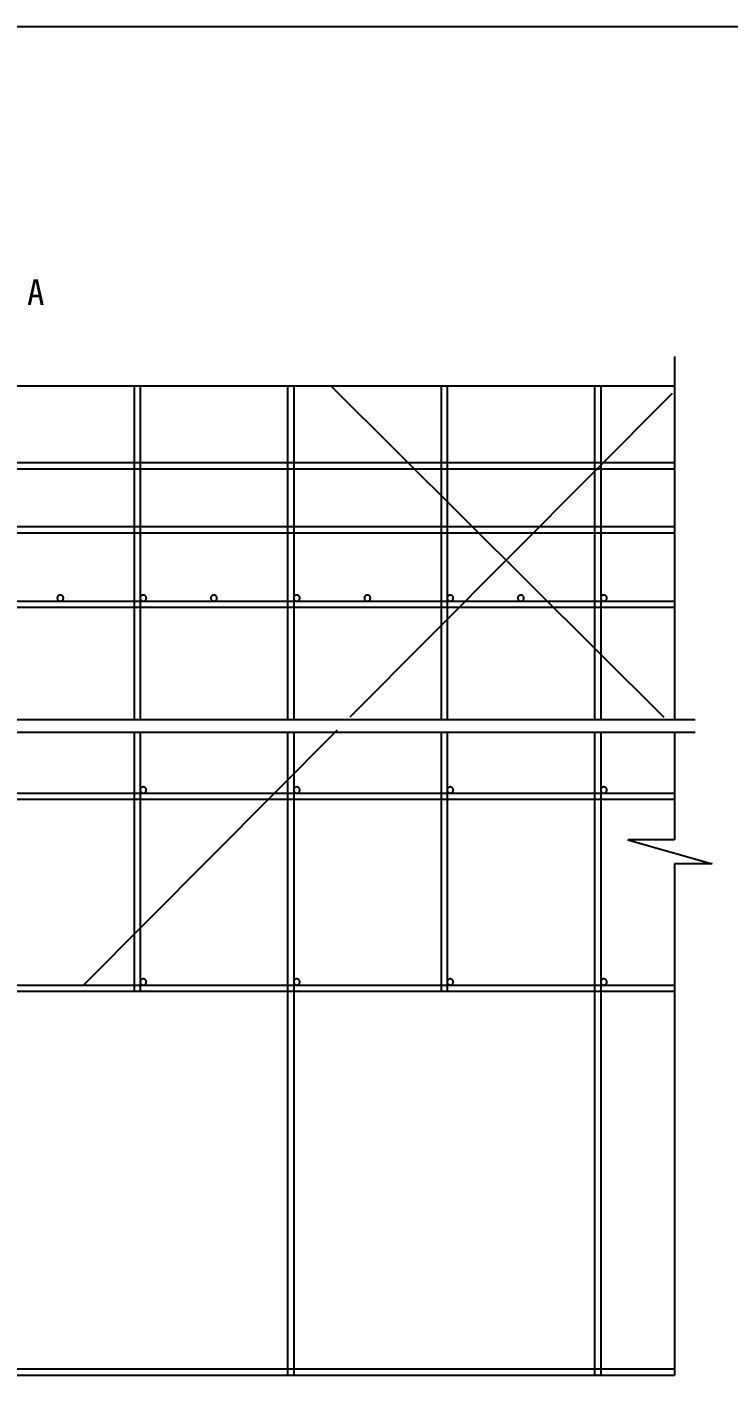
# Model space of a CAD drawing. Header units: metres. Extents: x 0 to 420, y 0 to 297.
# Drawn here: x 156.9 to 249.2, y 119.6 to 297 of the extents above; entities that cross this region are included whole.
import ezdxf

# ---------------------------------------------------------------- set-up
doc = ezdxf.new("R2010")
doc.units = ezdxf.units.M
doc.layers.add(' ', color=7, linetype='Continuous')

msp = doc.modelspace()

# ---------------------------------------------------------------- linework, layer by layer
at = {"layer": ' '}
for p, q in [((242.1, 253.61), (242.1, 205.87)), ((126.18, 249.76), (242.1, 249.76)), ((170.99, 249.76), (170.99, 205.87)), ((171.8, 249.76), (171.8, 205.87)), ((191.19, 249.76), (191.19, 205.87)), ((192, 249.76), (192, 205.87)), ((196.91, 249.76), (240.7, 206.16)), ((241.82, 248.75), (199.41, 206.16)), ((211.4, 249.76), (211.4, 205.87)), ((212.2, 249.76), (212.2, 205.87)), ((231.6, 249.76), (231.6, 205.87)), ((232.41, 249.76), (232.41, 205.87)), ((19.88, 239.66), (242.1, 239.66)), ((19.88, 238.85), (242.1, 238.85)), ((19.88, 231.24), (242.1, 231.24)), ((19.88, 230.43), (242.1, 230.43)), ((19.88, 221.43), (242.1, 221.43)), ((19.88, 220.62), (242.1, 220.62)), ((124.06, 205.87), (244.83, 205.87)), ((123.87, 204.19), (244.83, 204.19)), ((197.73, 204.47), (164.33, 170.92)), ((170.99, 204.19), (170.99, 170.11)), ((171.8, 204.19), (171.8, 170.11)), ((191.19, 204.19), (191.19, 119.61)), ((192, 204.19), (192, 119.61)), ((211.4, 204.19), (211.4, 170.11)), ((212.2, 204.19), (212.2, 170.11)), ((231.6, 204.19), (231.6, 119.61)), ((232.41, 204.19), (232.41, 119.61)), ((242.1, 204.19), (242.1, 190.01)), ((19.88, 196.17), (242.1, 196.17)), ((19.88, 195.37), (242.1, 195.37)), ((235.98, 190.01), (247.07, 186.87)), ((242.1, 190.01), (235.98, 190.01)), ((247.07, 186.87), (242.1, 186.87)), ((242.1, 186.87), (242.1, 119.61)), ((19.88, 170.92), (242.1, 170.92)), ((19.88, 170.11), (242.1, 170.11)), ((19.88, 120.42), (242.1, 120.42)), ((19.88, 119.61), (242.1, 119.61))]:
    msp.add_line(p, q, dxfattribs=at)
for points in [[(161.7, 221.83), (161.7, 221.87), (161.69, 221.91), (161.68, 221.95), (161.67, 221.98), (161.65, 222.02), (161.63, 222.05), (161.61, 222.09), (161.58, 222.12), (161.55, 222.14), (161.52, 222.17), (161.48, 222.19), (161.45, 222.2), (161.41, 222.22), (161.37, 222.23), (161.33, 222.23), (161.29, 222.23), (161.25, 222.23), (161.22, 222.23), (161.18, 222.22), (161.14, 222.2), (161.1, 222.19), (161.07, 222.17), (161.04, 222.14), (161.01, 222.12), (160.98, 222.09), (160.96, 222.05), (160.94, 222.02), (160.92, 221.98), (160.91, 221.95), (160.9, 221.91), (160.89, 221.87), (160.89, 221.83), (160.89, 221.79), (160.9, 221.75), (160.91, 221.71), (160.92, 221.68), (160.94, 221.64), (160.96, 221.61), (160.98, 221.57), (161.01, 221.54), (161.04, 221.52), (161.07, 221.49), (161.1, 221.47), (161.14, 221.46), (161.18, 221.44), (161.22, 221.43), (161.25, 221.43), (161.29, 221.43), (161.33, 221.43), (161.37, 221.43), (161.41, 221.44), (161.45, 221.46), (161.48, 221.47), (161.52, 221.49), (161.55, 221.52), (161.58, 221.54), (161.61, 221.57), (161.63, 221.61), (161.65, 221.64), (161.67, 221.68), (161.68, 221.71), (161.69, 221.75), (161.7, 221.79), (161.7, 221.83)], [(172.61, 221.83), (172.61, 221.87), (172.6, 221.91), (172.59, 221.95), (172.58, 221.98), (172.56, 222.02), (172.54, 222.05), (172.52, 222.09), (172.49, 222.12), (172.46, 222.14), (172.43, 222.17), (172.39, 222.19), (172.36, 222.2), (172.32, 222.22), (172.28, 222.23), (172.24, 222.23), (172.2, 222.23), (172.16, 222.23), (172.12, 222.23), (172.09, 222.22), (172.05, 222.2), (172.01, 222.19), (171.98, 222.17), (171.95, 222.14), (171.92, 222.12), (171.89, 222.09), (171.87, 222.05), (171.85, 222.02), (171.83, 221.98), (171.82, 221.95), (171.81, 221.91), (171.8, 221.87), (171.8, 221.83), (171.8, 221.79), (171.81, 221.75), (171.82, 221.71), (171.83, 221.68), (171.85, 221.64), (171.87, 221.61), (171.89, 221.57), (171.92, 221.54), (171.95, 221.52), (171.98, 221.49), (172.01, 221.47), (172.05, 221.46), (172.09, 221.44), (172.12, 221.43), (172.16, 221.43), (172.2, 221.43), (172.24, 221.43), (172.28, 221.43), (172.32, 221.44), (172.36, 221.46), (172.39, 221.47), (172.43, 221.49), (172.46, 221.52), (172.49, 221.54), (172.52, 221.57), (172.54, 221.61), (172.56, 221.64), (172.58, 221.68), (172.59, 221.71), (172.6, 221.75), (172.61, 221.79), (172.61, 221.83)], [(181.9, 221.83), (181.9, 221.87), (181.89, 221.91), (181.88, 221.95), (181.87, 221.98), (181.85, 222.02), (181.83, 222.05), (181.81, 222.09), (181.78, 222.12), (181.75, 222.14), (181.72, 222.17), (181.69, 222.19), (181.65, 222.2), (181.61, 222.22), (181.57, 222.23), (181.54, 222.23), (181.5, 222.23), (181.46, 222.23), (181.42, 222.23), (181.38, 222.22), (181.34, 222.2), (181.31, 222.19), (181.27, 222.17), (181.24, 222.14), (181.21, 222.12), (181.18, 222.09), (181.16, 222.05), (181.14, 222.02), (181.12, 221.98), (181.11, 221.95), (181.1, 221.91), (181.09, 221.87), (181.09, 221.83), (181.09, 221.79), (181.1, 221.75), (181.11, 221.71), (181.12, 221.68), (181.14, 221.64), (181.16, 221.61), (181.18, 221.57), (181.21, 221.54), (181.24, 221.52), (181.27, 221.49), (181.31, 221.47), (181.34, 221.46), (181.38, 221.44), (181.42, 221.43), (181.46, 221.43), (181.5, 221.43), (181.54, 221.43), (181.57, 221.43), (181.61, 221.44), (181.65, 221.46), (181.69, 221.47), (181.72, 221.49), (181.75, 221.52), (181.78, 221.54), (181.81, 221.57), (181.83, 221.61), (181.85, 221.64), (181.87, 221.68), (181.88, 221.71), (181.89, 221.75), (181.9, 221.79), (181.9, 221.83)], [(192.81, 221.83), (192.81, 221.87), (192.8, 221.91), (192.79, 221.95), (192.78, 221.98), (192.76, 222.02), (192.74, 222.05), (192.72, 222.09), (192.69, 222.12), (192.66, 222.14), (192.63, 222.17), (192.6, 222.19), (192.56, 222.2), (192.52, 222.22), (192.48, 222.23), (192.44, 222.23), (192.41, 222.23), (192.37, 222.23), (192.33, 222.23), (192.29, 222.22), (192.25, 222.2), (192.21, 222.19), (192.18, 222.17), (192.15, 222.14), (192.12, 222.12), (192.09, 222.09), (192.07, 222.05), (192.05, 222.02), (192.03, 221.98), (192.02, 221.95), (192.01, 221.91), (192, 221.87), (192, 221.83), (192, 221.79), (192.01, 221.75), (192.02, 221.71), (192.03, 221.68), (192.05, 221.64), (192.07, 221.61), (192.09, 221.57), (192.12, 221.54), (192.15, 221.52), (192.18, 221.49), (192.21, 221.47), (192.25, 221.46), (192.29, 221.44), (192.33, 221.43), (192.37, 221.43), (192.41, 221.43), (192.44, 221.43), (192.48, 221.43), (192.52, 221.44), (192.56, 221.46), (192.6, 221.47), (192.63, 221.49), (192.66, 221.52), (192.69, 221.54), (192.72, 221.57), (192.74, 221.61), (192.76, 221.64), (192.78, 221.68), (192.79, 221.71), (192.8, 221.75), (192.81, 221.79), (192.81, 221.83)], [(202.1, 221.83), (202.1, 221.87), (202.09, 221.91), (202.08, 221.95), (202.07, 221.98), (202.05, 222.02), (202.03, 222.05), (202.01, 222.09), (201.98, 222.12), (201.95, 222.14), (201.92, 222.17), (201.89, 222.19), (201.85, 222.2), (201.82, 222.22), (201.78, 222.23), (201.74, 222.23), (201.7, 222.23), (201.66, 222.23), (201.62, 222.23), (201.58, 222.22), (201.54, 222.2), (201.51, 222.19), (201.47, 222.17), (201.44, 222.14), (201.41, 222.12), (201.39, 222.09), (201.36, 222.05), (201.34, 222.02), (201.32, 221.98), (201.31, 221.95), (201.3, 221.91), (201.3, 221.87), (201.29, 221.83), (201.3, 221.79), (201.3, 221.75), (201.31, 221.71), (201.32, 221.68), (201.34, 221.64), (201.36, 221.61), (201.39, 221.57), (201.41, 221.54), (201.44, 221.52), (201.47, 221.49), (201.51, 221.47), (201.54, 221.46), (201.58, 221.44), (201.62, 221.43), (201.66, 221.43), (201.7, 221.43), (201.74, 221.43), (201.78, 221.43), (201.82, 221.44), (201.85, 221.46), (201.89, 221.47), (201.92, 221.49), (201.95, 221.52), (201.98, 221.54), (202.01, 221.57), (202.03, 221.61), (202.05, 221.64), (202.07, 221.68), (202.08, 221.71), (202.09, 221.75), (202.1, 221.79), (202.1, 221.83)], [(213.01, 221.83), (213.01, 221.87), (213, 221.91), (212.99, 221.95), (212.98, 221.98), (212.96, 222.02), (212.94, 222.05), (212.92, 222.09), (212.89, 222.12), (212.86, 222.14), (212.83, 222.17), (212.8, 222.19), (212.76, 222.2), (212.72, 222.22), (212.69, 222.23), (212.65, 222.23), (212.61, 222.23), (212.57, 222.23), (212.53, 222.23), (212.49, 222.22), (212.45, 222.2), (212.42, 222.19), (212.38, 222.17), (212.35, 222.14), (212.32, 222.12), (212.29, 222.09), (212.27, 222.05), (212.25, 222.02), (212.23, 221.98), (212.22, 221.95), (212.21, 221.91), (212.21, 221.87), (212.2, 221.83), (212.21, 221.79), (212.21, 221.75), (212.22, 221.71), (212.23, 221.68), (212.25, 221.64), (212.27, 221.61), (212.29, 221.57), (212.32, 221.54), (212.35, 221.52), (212.38, 221.49), (212.42, 221.47), (212.45, 221.46), (212.49, 221.44), (212.53, 221.43), (212.57, 221.43), (212.61, 221.43), (212.65, 221.43), (212.69, 221.43), (212.72, 221.44), (212.76, 221.46), (212.8, 221.47), (212.83, 221.49), (212.86, 221.52), (212.89, 221.54), (212.92, 221.57), (212.94, 221.61), (212.96, 221.64), (212.98, 221.68), (212.99, 221.71), (213, 221.75), (213.01, 221.79), (213.01, 221.83)], [(222.3, 221.83), (222.3, 221.87), (222.3, 221.91), (222.29, 221.95), (222.27, 221.98), (222.26, 222.02), (222.24, 222.05), (222.21, 222.09), (222.19, 222.12), (222.16, 222.14), (222.12, 222.17), (222.09, 222.19), (222.05, 222.2), (222.02, 222.22), (221.98, 222.23), (221.94, 222.23), (221.9, 222.23), (221.86, 222.23), (221.82, 222.23), (221.78, 222.22), (221.75, 222.2), (221.71, 222.19), (221.68, 222.17), (221.64, 222.14), (221.61, 222.12), (221.59, 222.09), (221.56, 222.05), (221.54, 222.02), (221.53, 221.98), (221.51, 221.95), (221.5, 221.91), (221.5, 221.87), (221.5, 221.83), (221.5, 221.79), (221.5, 221.75), (221.51, 221.71), (221.53, 221.68), (221.54, 221.64), (221.56, 221.61), (221.59, 221.57), (221.61, 221.54), (221.64, 221.52), (221.68, 221.49), (221.71, 221.47), (221.75, 221.46), (221.78, 221.44), (221.82, 221.43), (221.86, 221.43), (221.9, 221.43), (221.94, 221.43), (221.98, 221.43), (222.02, 221.44), (222.05, 221.46), (222.09, 221.47), (222.12, 221.49), (222.16, 221.52), (222.19, 221.54), (222.21, 221.57), (222.24, 221.61), (222.26, 221.64), (222.27, 221.68), (222.29, 221.71), (222.3, 221.75), (222.3, 221.79), (222.3, 221.83)], [(233.21, 221.83), (233.21, 221.87), (233.21, 221.91), (233.2, 221.95), (233.18, 221.98), (233.17, 222.02), (233.15, 222.05), (233.12, 222.09), (233.09, 222.12), (233.07, 222.14), (233.03, 222.17), (233, 222.19), (232.96, 222.2), (232.93, 222.22), (232.89, 222.23), (232.85, 222.23), (232.81, 222.23), (232.77, 222.23), (232.73, 222.23), (232.69, 222.22), (232.65, 222.2), (232.62, 222.19), (232.58, 222.17), (232.55, 222.14), (232.52, 222.12), (232.5, 222.09), (232.47, 222.05), (232.45, 222.02), (232.44, 221.98), (232.42, 221.95), (232.41, 221.91), (232.41, 221.87), (232.41, 221.83), (232.41, 221.79), (232.41, 221.75), (232.42, 221.71), (232.44, 221.68), (232.45, 221.64), (232.47, 221.61), (232.5, 221.57), (232.52, 221.54), (232.55, 221.52), (232.58, 221.49), (232.62, 221.47), (232.65, 221.46), (232.69, 221.44), (232.73, 221.43), (232.77, 221.43), (232.81, 221.43), (232.85, 221.43), (232.89, 221.43), (232.93, 221.44), (232.96, 221.46), (233, 221.47), (233.03, 221.49), (233.07, 221.52), (233.09, 221.54), (233.12, 221.57), (233.15, 221.61), (233.17, 221.64), (233.18, 221.68), (233.2, 221.71), (233.21, 221.75), (233.21, 221.79), (233.21, 221.83)], [(172.61, 196.58), (172.61, 196.62), (172.6, 196.66), (172.59, 196.69), (172.58, 196.73), (172.56, 196.77), (172.54, 196.8), (172.52, 196.83), (172.49, 196.86), (172.46, 196.89), (172.43, 196.91), (172.39, 196.93), (172.36, 196.95), (172.32, 196.96), (172.28, 196.97), (172.24, 196.98), (172.2, 196.98), (172.16, 196.98), (172.12, 196.97), (172.09, 196.96), (172.05, 196.95), (172.01, 196.93), (171.98, 196.91), (171.95, 196.89), (171.92, 196.86), (171.89, 196.83), (171.87, 196.8), (171.85, 196.77), (171.83, 196.73), (171.82, 196.69), (171.81, 196.66), (171.8, 196.62), (171.8, 196.58), (171.8, 196.54), (171.81, 196.5), (171.82, 196.46), (171.83, 196.42), (171.85, 196.39), (171.87, 196.35), (171.89, 196.32), (171.92, 196.29), (171.95, 196.26), (171.98, 196.24), (172.01, 196.22), (172.05, 196.2), (172.09, 196.19), (172.12, 196.18), (172.16, 196.18), (172.2, 196.17), (172.24, 196.18), (172.28, 196.18), (172.32, 196.19), (172.36, 196.2), (172.39, 196.22), (172.43, 196.24), (172.46, 196.26), (172.49, 196.29), (172.52, 196.32), (172.54, 196.35), (172.56, 196.39), (172.58, 196.42), (172.59, 196.46), (172.6, 196.5), (172.61, 196.54), (172.61, 196.58)], [(192.81, 196.58), (192.81, 196.62), (192.8, 196.66), (192.79, 196.69), (192.78, 196.73), (192.76, 196.77), (192.74, 196.8), (192.72, 196.83), (192.69, 196.86), (192.66, 196.89), (192.63, 196.91), (192.6, 196.93), (192.56, 196.95), (192.52, 196.96), (192.48, 196.97), (192.44, 196.98), (192.41, 196.98), (192.37, 196.98), (192.33, 196.97), (192.29, 196.96), (192.25, 196.95), (192.21, 196.93), (192.18, 196.91), (192.15, 196.89), (192.12, 196.86), (192.09, 196.83), (192.07, 196.8), (192.05, 196.77), (192.03, 196.73), (192.02, 196.69), (192.01, 196.66), (192, 196.62), (192, 196.58), (192, 196.54), (192.01, 196.5), (192.02, 196.46), (192.03, 196.42), (192.05, 196.39), (192.07, 196.35), (192.09, 196.32), (192.12, 196.29), (192.15, 196.26), (192.18, 196.24), (192.21, 196.22), (192.25, 196.2), (192.29, 196.19), (192.33, 196.18), (192.37, 196.18), (192.41, 196.17), (192.44, 196.18), (192.48, 196.18), (192.52, 196.19), (192.56, 196.2), (192.6, 196.22), (192.63, 196.24), (192.66, 196.26), (192.69, 196.29), (192.72, 196.32), (192.74, 196.35), (192.76, 196.39), (192.78, 196.42), (192.79, 196.46), (192.8, 196.5), (192.81, 196.54), (192.81, 196.58)], [(213.01, 196.58), (213.01, 196.62), (213, 196.66), (212.99, 196.69), (212.98, 196.73), (212.96, 196.77), (212.94, 196.8), (212.92, 196.83), (212.89, 196.86), (212.86, 196.89), (212.83, 196.91), (212.8, 196.93), (212.76, 196.95), (212.72, 196.96), (212.69, 196.97), (212.65, 196.98), (212.61, 196.98), (212.57, 196.98), (212.53, 196.97), (212.49, 196.96), (212.45, 196.95), (212.42, 196.93), (212.38, 196.91), (212.35, 196.89), (212.32, 196.86), (212.29, 196.83), (212.27, 196.8), (212.25, 196.77), (212.23, 196.73), (212.22, 196.69), (212.21, 196.66), (212.21, 196.62), (212.2, 196.58), (212.21, 196.54), (212.21, 196.5), (212.22, 196.46), (212.23, 196.42), (212.25, 196.39), (212.27, 196.35), (212.29, 196.32), (212.32, 196.29), (212.35, 196.26), (212.38, 196.24), (212.42, 196.22), (212.45, 196.2), (212.49, 196.19), (212.53, 196.18), (212.57, 196.18), (212.61, 196.17), (212.65, 196.18), (212.69, 196.18), (212.72, 196.19), (212.76, 196.2), (212.8, 196.22), (212.83, 196.24), (212.86, 196.26), (212.89, 196.29), (212.92, 196.32), (212.94, 196.35), (212.96, 196.39), (212.98, 196.42), (212.99, 196.46), (213, 196.5), (213.01, 196.54), (213.01, 196.58)], [(233.21, 196.58), (233.21, 196.62), (233.21, 196.66), (233.2, 196.69), (233.18, 196.73), (233.17, 196.77), (233.15, 196.8), (233.12, 196.83), (233.09, 196.86), (233.07, 196.89), (233.03, 196.91), (233, 196.93), (232.96, 196.95), (232.93, 196.96), (232.89, 196.97), (232.85, 196.98), (232.81, 196.98), (232.77, 196.98), (232.73, 196.97), (232.69, 196.96), (232.65, 196.95), (232.62, 196.93), (232.58, 196.91), (232.55, 196.89), (232.52, 196.86), (232.5, 196.83), (232.47, 196.8), (232.45, 196.77), (232.44, 196.73), (232.42, 196.69), (232.41, 196.66), (232.41, 196.62), (232.41, 196.58), (232.41, 196.54), (232.41, 196.5), (232.42, 196.46), (232.44, 196.42), (232.45, 196.39), (232.47, 196.35), (232.5, 196.32), (232.52, 196.29), (232.55, 196.26), (232.58, 196.24), (232.62, 196.22), (232.65, 196.2), (232.69, 196.19), (232.73, 196.18), (232.77, 196.18), (232.81, 196.17), (232.85, 196.18), (232.89, 196.18), (232.93, 196.19), (232.96, 196.2), (233, 196.22), (233.03, 196.24), (233.07, 196.26), (233.09, 196.29), (233.12, 196.32), (233.15, 196.35), (233.17, 196.39), (233.18, 196.42), (233.2, 196.46), (233.21, 196.5), (233.21, 196.54), (233.21, 196.58)], [(172.61, 171.32), (172.61, 171.36), (172.6, 171.4), (172.59, 171.44), (172.58, 171.48), (172.56, 171.52), (172.54, 171.55), (172.52, 171.58), (172.49, 171.61), (172.46, 171.64), (172.43, 171.66), (172.39, 171.68), (172.36, 171.7), (172.32, 171.71), (172.28, 171.72), (172.24, 171.73), (172.2, 171.73), (172.16, 171.73), (172.12, 171.72), (172.09, 171.71), (172.05, 171.7), (172.01, 171.68), (171.98, 171.66), (171.95, 171.64), (171.92, 171.61), (171.89, 171.58), (171.87, 171.55), (171.85, 171.52), (171.83, 171.48), (171.82, 171.44), (171.81, 171.4), (171.8, 171.36), (171.8, 171.32), (171.8, 171.29), (171.81, 171.25), (171.82, 171.21), (171.83, 171.17), (171.85, 171.13), (171.87, 171.1), (171.89, 171.07), (171.92, 171.04), (171.95, 171.01), (171.98, 170.99), (172.01, 170.97), (172.05, 170.95), (172.09, 170.94), (172.12, 170.93), (172.16, 170.92), (172.2, 170.92), (172.24, 170.92), (172.28, 170.93), (172.32, 170.94), (172.36, 170.95), (172.39, 170.97), (172.43, 170.99), (172.46, 171.01), (172.49, 171.04), (172.52, 171.07), (172.54, 171.1), (172.56, 171.13), (172.58, 171.17), (172.59, 171.21), (172.6, 171.25), (172.61, 171.29), (172.61, 171.32)], [(192.81, 171.32), (192.81, 171.36), (192.8, 171.4), (192.79, 171.44), (192.78, 171.48), (192.76, 171.52), (192.74, 171.55), (192.72, 171.58), (192.69, 171.61), (192.66, 171.64), (192.63, 171.66), (192.6, 171.68), (192.56, 171.7), (192.52, 171.71), (192.48, 171.72), (192.44, 171.73), (192.41, 171.73), (192.37, 171.73), (192.33, 171.72), (192.29, 171.71), (192.25, 171.7), (192.21, 171.68), (192.18, 171.66), (192.15, 171.64), (192.12, 171.61), (192.09, 171.58), (192.07, 171.55), (192.05, 171.52), (192.03, 171.48), (192.02, 171.44), (192.01, 171.4), (192, 171.36), (192, 171.32), (192, 171.29), (192.01, 171.25), (192.02, 171.21), (192.03, 171.17), (192.05, 171.13), (192.07, 171.1), (192.09, 171.07), (192.12, 171.04), (192.15, 171.01), (192.18, 170.99), (192.21, 170.97), (192.25, 170.95), (192.29, 170.94), (192.33, 170.93), (192.37, 170.92), (192.41, 170.92), (192.44, 170.92), (192.48, 170.93), (192.52, 170.94), (192.56, 170.95), (192.6, 170.97), (192.63, 170.99), (192.66, 171.01), (192.69, 171.04), (192.72, 171.07), (192.74, 171.1), (192.76, 171.13), (192.78, 171.17), (192.79, 171.21), (192.8, 171.25), (192.81, 171.29), (192.81, 171.32)], [(213.01, 171.32), (213.01, 171.36), (213, 171.4), (212.99, 171.44), (212.98, 171.48), (212.96, 171.52), (212.94, 171.55), (212.92, 171.58), (212.89, 171.61), (212.86, 171.64), (212.83, 171.66), (212.8, 171.68), (212.76, 171.7), (212.72, 171.71), (212.69, 171.72), (212.65, 171.73), (212.61, 171.73), (212.57, 171.73), (212.53, 171.72), (212.49, 171.71), (212.45, 171.7), (212.42, 171.68), (212.38, 171.66), (212.35, 171.64), (212.32, 171.61), (212.29, 171.58), (212.27, 171.55), (212.25, 171.52), (212.23, 171.48), (212.22, 171.44), (212.21, 171.4), (212.21, 171.36), (212.2, 171.32), (212.21, 171.29), (212.21, 171.25), (212.22, 171.21), (212.23, 171.17), (212.25, 171.13), (212.27, 171.1), (212.29, 171.07), (212.32, 171.04), (212.35, 171.01), (212.38, 170.99), (212.42, 170.97), (212.45, 170.95), (212.49, 170.94), (212.53, 170.93), (212.57, 170.92), (212.61, 170.92), (212.65, 170.92), (212.69, 170.93), (212.72, 170.94), (212.76, 170.95), (212.8, 170.97), (212.83, 170.99), (212.86, 171.01), (212.89, 171.04), (212.92, 171.07), (212.94, 171.1), (212.96, 171.13), (212.98, 171.17), (212.99, 171.21), (213, 171.25), (213.01, 171.29), (213.01, 171.32)], [(233.21, 171.32), (233.21, 171.36), (233.21, 171.4), (233.2, 171.44), (233.18, 171.48), (233.17, 171.52), (233.15, 171.55), (233.12, 171.58), (233.09, 171.61), (233.07, 171.64), (233.03, 171.66), (233, 171.68), (232.96, 171.7), (232.93, 171.71), (232.89, 171.72), (232.85, 171.73), (232.81, 171.73), (232.77, 171.73), (232.73, 171.72), (232.69, 171.71), (232.65, 171.7), (232.62, 171.68), (232.58, 171.66), (232.55, 171.64), (232.52, 171.61), (232.5, 171.58), (232.47, 171.55), (232.45, 171.52), (232.44, 171.48), (232.42, 171.44), (232.41, 171.4), (232.41, 171.36), (232.41, 171.32), (232.41, 171.29), (232.41, 171.25), (232.42, 171.21), (232.44, 171.17), (232.45, 171.13), (232.47, 171.1), (232.5, 171.07), (232.52, 171.04), (232.55, 171.01), (232.58, 170.99), (232.62, 170.97), (232.65, 170.95), (232.69, 170.94), (232.73, 170.93), (232.77, 170.92), (232.81, 170.92), (232.85, 170.92), (232.89, 170.93), (232.93, 170.94), (232.96, 170.95), (233, 170.97), (233.03, 170.99), (233.07, 171.01), (233.09, 171.04), (233.12, 171.07), (233.15, 171.1), (233.17, 171.13), (233.18, 171.17), (233.2, 171.21), (233.21, 171.25), (233.21, 171.29), (233.21, 171.32)]]:
    msp.add_lwpolyline(points, dxfattribs=at)
for p, q in [((420, 296.97), (0, 296.97)), ((19.88, 195.37), (242.1, 195.37))]:
    msp.add_line(p, q)

# ---------------------------------------------------------------- texts
msp.add_text('A', height=3.37, dxfattribs=at).set_placement((156.91, 260.39))

doc.saveas('drawing.dxf')
